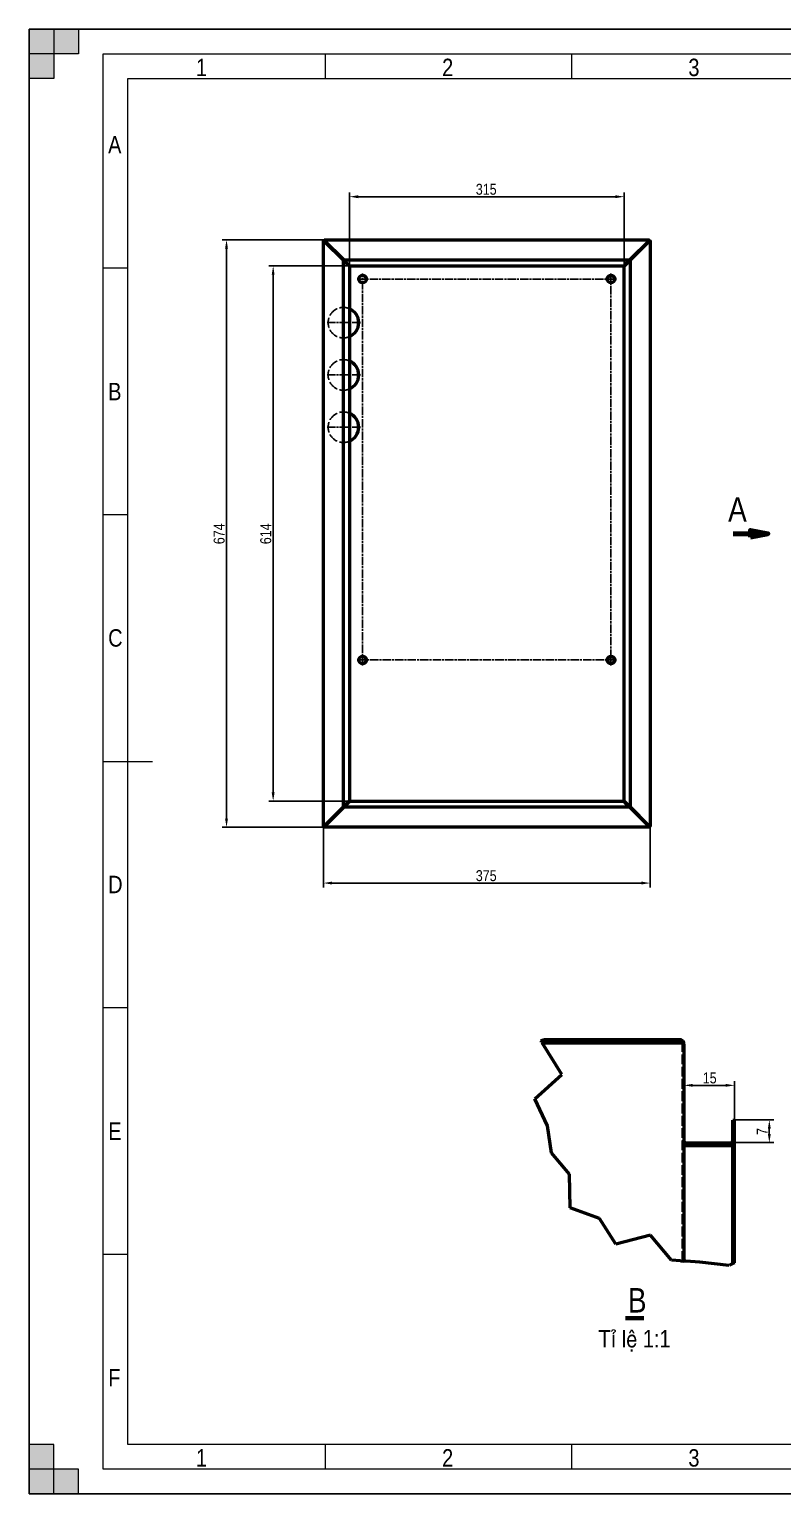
# Model space of a CAD drawing. Header units: millimetres. Extents: x 0 to 19094, y -1 to 2103.
# Drawn here: x 9217 to 10081, y 30 to 1711 of the extents above; entities that cross this region are included whole.
import ezdxf

# ---------------------------------------------------------------- set-up
doc = ezdxf.new("R2010")
doc.units = ezdxf.units.MM
doc.header["$LTSCALE"] = 2.5
for name, pattern in [('CHAIN', [0.7087, 0.4724, -0.0591, 0.1181, -0.0591]), ('DASHED', [0.2067, 0.1654, -0.0413]), ('DOUBLE_DASH_CHAIN', [1.2403, 0.6614, -0.0827, 0.1654, -0.0827, 0.1654, -0.0827])]:
    doc.linetypes.add(name, pattern=pattern)
for name, color, linetype, lineweight in [('Break Line (ANSI)', 7, 'Continuous', 50), ('Center Mark (ANSI)', 7, 'Continuous', 25), ('Centerline (ANSI)', 7, 'Continuous', 25), ('Co ban', 7, 'Continuous', 50), ('Dimension (ANSI)', 7, 'Continuous', 25), ('Section Line (ANSI)', 7, 'DOUBLE_DASH_CHAIN', 70), ('Symbol (ANSI)', 7, 'Continuous', 25)]:
    doc.layers.add(name, color=color, linetype=linetype, lineweight=lineweight)
for name, color, linetype, lineweight, true_color in [('Khung ban ve', 5, 'Continuous', 15, 0x0000ff), ('Manh', 7, 'DASHED', 25, 0x008000), ('Manh khung ten', 7, 'Continuous', 15, 0x994c4c), ('Net chu', 30, 'Continuous', 15, 0xff7f00), ('THIN', 5, 'Continuous', 15, 0x0000ff)]:
    doc.layers.add(name, color=color, linetype=linetype, lineweight=lineweight, true_color=true_color)
doc.styles.add('Do nham', font='')
doc.styles.add('Linh_50', font='')
doc.styles.add('StandardAM_ANSI', font='')
doc.styles.add('Text Style68', font='')
doc.styles.add('Text Style71', font='')
doc.styles.get('Do nham').set_extended_font_data('VNI-Helve-Condense')
doc.styles.get('Linh_50').set_extended_font_data('VNI-Helve-Condense')
doc.styles.get('StandardAM_ANSI').set_extended_font_data('VNI-Helve-Condense')
doc.styles.get('Text Style68').set_extended_font_data('VNI-Helve-Condense')
doc.styles.get('Text Style71').set_extended_font_data('VNI-Helve-Condense')
doc.dimstyles.new('Default - mm (ANSI)', dxfattribs={"dimscale": 2.5, "dimtxt": 5, "dimasz": 4, "dimexe": 2, "dimexo": 0.5, "dimgap": 0.8, "dimtad": 1, "dimtoh": 1, "dimdec": 0, "dimrnd": 1e-08, "dimzin": 4, "dimdsep": 46, "dimtxsty": 'StandardAM_ANSI', "dimcen": 0.09, "dimdle": 10, "dimclrd": 256, "dimclre": 256, "dimclrt": 256, "dimadec": 1, "dimazin": 1, "dimtfac": 0.61, "dimtofl": 0, "dimtmove": 0, "dimatfit": 3, "dimldrblk": 'DOT', "dimfxl": 1, "dimtolj": 1, "dimtzin": 4, "dimlwd": -1, "dimlwe": -1, "dimarcsym": 0})

# ---------------------------------------------------------------- blocks, each defined once
blk = doc.blocks.new('Borders A2_Thuong')
at = {"layer": 'THIN'}
for points in [[(0.01, 420.04), (14.15, 420.04), (14.15, 412.96), (0.01, 412.96)], [(7.08, 420.04), (7.08, 405.89), (0.01, 405.89), (0.01, 420.04)], [(0.01, -0.01), (7.08, -0.01), (7.08, 14.14), (0.01, 14.14)], [(0.01, 7.06), (0.01, -0.01), (14.15, -0.01), (14.15, 7.06)]]:
    blk.add_hatch(color=256, dxfattribs=at).paths.add_polyline_path(points)
at = {"layer": 'Khung ban ve'}
for p, q in [((28.3, 405.89), (579.87, 405.89)), ((28.3, 14.14), (28.3, 405.89)), ((21.23, 210.01), (35.37, 210.01)), ((579.87, 14.14), (28.3, 14.14))]:
    blk.add_line(p, q, dxfattribs=at)
at = {"layer": 'Manh khung ten', "lineweight": 25}
for p, q in [((594.01, 420.04), (0.01, 420.04)), ((0.01, 420.04), (0.01, -0.01)), ((0.01, -0.01), (594.01, -0.01))]:
    blk.add_line(p, q, dxfattribs=at)
at = {"layer": 'Manh khung ten'}
for p, q in [((0.01, 420.04), (594.01, 420.04)), ((0.01, -0.01), (0.01, 420.04)), ((21.23, 412.96), (586.94, 412.96)), ((21.23, 7.06), (21.23, 412.96)), ((84.87, 412.96), (84.87, 405.89)), ((155.58, 412.96), (155.58, 405.89)), ((28.25, 351.5), (21.2, 351.5)), ((28.27, 280.73), (21.23, 280.73)), ((28.27, 139.35), (21.23, 139.35)), ((28.3, 68.59), (21.25, 68.59)), ((84.87, 14.14), (84.87, 7.06)), ((155.58, 14.14), (155.58, 7.06)), ((586.94, 7.06), (21.23, 7.06)), ((594.01, -0.01), (0.01, -0.01))]:
    blk.add_line(p, q, dxfattribs=at)
at = {"layer": 'THIN'}
for p, q in [((0.01, 412.96), (0.01, 420.04)), ((0.01, 420.04), (14.15, 420.04)), ((0.01, 420.04), (7.08, 420.04)), ((0.01, 405.89), (0.01, 420.04)), ((7.08, 420.04), (7.08, 405.89)), ((14.15, 420.04), (14.15, 412.96)), ((14.15, 412.96), (0.01, 412.96)), ((7.08, 405.89), (0.01, 405.89)), ((7.08, 14.14), (0.01, 14.14)), ((0.01, 14.14), (0.01, -0.01)), ((7.08, -0.01), (7.08, 14.14)), ((0.01, 7.06), (0.01, -0.01)), ((14.15, 7.06), (0.01, 7.06)), ((14.15, -0.01), (14.15, 7.06)), ((0.01, -0.01), (14.15, -0.01)), ((0.01, -0.01), (7.08, -0.01))]:
    blk.add_line(p, q, dxfattribs=at)
at = {"layer": 'Net chu', "style": 'Linh_50'}
for s, p in [('2', (118.43, 406.6)), ('3', (189.07, 406.6)), ('1', (47.82, 406.6)), ('A', (22.62, 384.44)), ('B', (22.64, 313.62)), ('C', (22.64, 242.96)), ('D', (22.64, 172.24)), ('E', (22.66, 101.47)), ('F', (22.66, 30.76)), ('1', (47.82, 7.77)), ('2', (118.43, 7.77)), ('3', (189.07, 7.77))]:
    blk.add_text(s, height=5, dxfattribs=at).set_placement(p)
blk = doc.blocks.new('*D57')
at = {"layer": 'Defpoints', "color": 0, "transparency": 16777216}
for p in [(9554.2, 795.8), (9929.2, 795.8), (9929.2, 731)]:
    blk.add_point(p, dxfattribs=at)
at = {"layer": 'Dimension (ANSI)', "transparency": 16777216}
for p, q in [((9554.2, 794.6), (9554.2, 726)), ((9929.2, 794.6), (9929.2, 726)), ((9564.2, 731), (9919.2, 731))]:
    blk.add_line(p, q, dxfattribs=at)
for points in [[(9564.2, 732.7), (9564.2, 729.4), (9554.2, 731)], [(9919.2, 732.7), (9919.2, 729.4), (9929.2, 731)]]:
    blk.add_solid(points, dxfattribs=at)
at = {"layer": 'Dimension (ANSI)', "color": 150, "true_color": 0x0080ff, "transparency": 16777216, "insert": (9729.1, 745.8), "char_height": 12.5, "attachment_point": 1, "style": 'StandardAM_ANSI'}
blk.add_mtext('\\A1;375', dxfattribs=at)
blk = doc.blocks.new('_Dot')
at = {"color": 0, "linetype": 'ByBlock', "lineweight": -2}
blk.add_line((-0.5, 0), (-1, 0), dxfattribs=at)
at = {"color": 0, "linetype": 'ByBlock', "const_width": 0.5}
blk.add_lwpolyline([(-0.25, 0, 1), (0.25, 0, 1)], format="xyb", close=True, dxfattribs=at)
blk = doc.blocks.new('*D58')
at = {"layer": 'Defpoints', "color": 0, "transparency": 16777216}
for p in [(9443.1, 1469), (9555.1, 1469), (9555.1, 795)]:
    blk.add_point(p, dxfattribs=at)
at = {"layer": 'Dimension (ANSI)', "transparency": 16777216}
for p, q in [((9553.8, 1469), (9438.1, 1469)), ((9443.1, 805), (9443.1, 1459)), ((9553.8, 795), (9438.1, 795))]:
    blk.add_line(p, q, dxfattribs=at)
for points in [[(9441.4, 1459), (9444.7, 1459), (9443.1, 1469)], [(9441.4, 805), (9444.7, 805), (9443.1, 795)]]:
    blk.add_solid(points, dxfattribs=at)
at = {"layer": 'Dimension (ANSI)', "color": 150, "true_color": 0x0080ff, "transparency": 16777216, "insert": (9428.3, 1119.8), "char_height": 12.5, "attachment_point": 1, "rotation": 90, "style": 'StandardAM_ANSI'}
blk.add_mtext('\\A1;674', dxfattribs=at)
blk = doc.blocks.new('*D59')
at = {"layer": 'Defpoints', "color": 0, "transparency": 16777216}
for p in [(9584.6, 1439), (9496.6, 825), (9584.6, 825)]:
    blk.add_point(p, dxfattribs=at)
at = {"layer": 'Dimension (ANSI)', "transparency": 16777216}
for p, q in [((9583.3, 1439), (9491.6, 1439)), ((9496.6, 1429), (9496.6, 835)), ((9583.3, 825), (9491.6, 825))]:
    blk.add_line(p, q, dxfattribs=at)
for points in [[(9494.9, 1429), (9498.2, 1429), (9496.6, 1439)], [(9494.9, 835), (9498.2, 835), (9496.6, 825)]]:
    blk.add_solid(points, dxfattribs=at)
at = {"layer": 'Dimension (ANSI)', "color": 150, "true_color": 0x0080ff, "transparency": 16777216, "insert": (9481.8, 1119.8), "char_height": 12.5, "attachment_point": 1, "rotation": 90, "style": 'StandardAM_ANSI'}
blk.add_mtext('\\A1;614', dxfattribs=at)
blk = doc.blocks.new('*D60')
at = {"layer": 'Defpoints', "color": 0, "transparency": 16777216}
for p in [(9899.2, 1518.5), (9584.2, 1438.6), (9899.2, 1438.6)]:
    blk.add_point(p, dxfattribs=at)
at = {"layer": 'Dimension (ANSI)', "transparency": 16777216}
for p, q in [((9584.2, 1439.9), (9584.2, 1523.5)), ((9594.2, 1518.5), (9889.2, 1518.5)), ((9899.2, 1439.9), (9899.2, 1523.5))]:
    blk.add_line(p, q, dxfattribs=at)
for points in [[(9594.2, 1520.2), (9594.2, 1516.8), (9584.2, 1518.5)], [(9889.2, 1520.2), (9889.2, 1516.8), (9899.2, 1518.5)]]:
    blk.add_solid(points, dxfattribs=at)
at = {"layer": 'Dimension (ANSI)', "color": 150, "true_color": 0x0080ff, "transparency": 16777216, "insert": (9729.1, 1533.3), "char_height": 12.5, "attachment_point": 1, "style": 'StandardAM_ANSI'}
blk.add_mtext('\\A1;315', dxfattribs=at)
blk = doc.blocks.new('2dTransSection6')
at = {"layer": 'Section Line (ANSI)', "linetype": 'Continuous'}
for p, q in [((201.88, 275.32), (206.88, 275.32)), ((211.88, 275.32), (206.88, 276.32)), ((206.88, 276.32), (206.88, 274.32)), ((206.88, 275.32), (211.88, 275.32)), ((206.88, 274.32), (211.88, 275.32))]:
    blk.add_line(p, q, dxfattribs=at)
at = {"layer": 'Section Line (ANSI)', "linetype": 'Continuous', "flags": 128}
blk.add_lwpolyline([(206.88, 274.32), (211.88, 275.32), (206.88, 276.32), (206.88, 274.32)], dxfattribs=at)
at = {"layer": 'Section Line (ANSI)'}
blk.add_solid([(206.88, 274.32), (211.88, 275.32), (206.88, 276.32), (206.88, 274.32)], dxfattribs=at)
at = {"layer": 'Section Line (ANSI)', "insert": (200.48, 278.82), "char_height": 7, "attachment_point": 7, "style": 'Text Style68'}
blk.add_mtext('A', dxfattribs=at)
blk = doc.blocks.new('*D62')
at = {"layer": 'Defpoints', "color": 0, "transparency": 16777216}
for p in [(9967.9, 498.9), (10025.9, 498.9), (10025.9, 457.7)]:
    blk.add_point(p, dxfattribs=at)
at = {"layer": 'Dimension (ANSI)', "transparency": 16777216}
for p, q in [((9977.9, 498.9), (10015.9, 498.9)), ((10025.9, 459), (10025.9, 503.9))]:
    blk.add_line(p, q, dxfattribs=at)
for points in [[(9977.9, 500.6), (9977.9, 497.3), (9967.9, 498.9)], [(10015.9, 500.6), (10015.9, 497.3), (10025.9, 498.9)]]:
    blk.add_solid(points, dxfattribs=at)
at = {"layer": 'Dimension (ANSI)', "color": 150, "true_color": 0x0080ff, "transparency": 16777216, "insert": (9989.5, 513.7), "char_height": 12.5, "attachment_point": 1, "style": 'StandardAM_ANSI'}
blk.add_mtext('\\A1;15', dxfattribs=at)
blk = doc.blocks.new('*D63')
at = {"layer": 'Defpoints', "color": 0, "transparency": 16777216}
for p in [(10025.9, 459.2), (10065.9, 459.2), (10021.9, 433.2)]:
    blk.add_point(p, dxfattribs=at)
at = {"layer": 'Dimension (ANSI)', "transparency": 16777216}
for p, q in [((10027.2, 459.2), (10070.9, 459.2)), ((10065.9, 443.2), (10065.9, 449.2)), ((10023.2, 433.2), (10070.9, 433.2))]:
    blk.add_line(p, q, dxfattribs=at)
for points in [[(10064.2, 449.2), (10067.6, 449.2), (10065.9, 459.2)], [(10064.2, 443.2), (10067.6, 443.2), (10065.9, 433.2)]]:
    blk.add_solid(points, dxfattribs=at)
at = {"layer": 'Dimension (ANSI)', "color": 150, "true_color": 0x0080ff, "transparency": 16777216, "insert": (10051.4, 442), "char_height": 12.5, "attachment_point": 1, "rotation": 90, "style": 'StandardAM_ANSI'}
blk.add_mtext('\\A1;7', dxfattribs=at)

msp = doc.modelspace()

# ---------------------------------------------------------------- linework, layer by layer
at = {"layer": 'Break Line (ANSI)'}
for p, q in [((9803.894, 549.876), (9806.759, 551.15)), ((9804.346, 549.15), (9803.894, 549.876)), ((9827.846, 511.427), (9805.227, 547.736)), ((9796.991, 483.49), (9827.846, 511.427)), ((9811.319, 452.638), (9796.991, 483.49)), ((9815.771, 421.427), (9811.319, 452.638)), ((9836.443, 396.976), (9815.771, 421.427)), ((9837.262, 358.442), (9836.443, 396.976)), ((9870.941, 346.023), (9837.262, 358.442)), ((9889.955, 316.635), (9870.941, 346.023)), ((9929.406, 327.208), (9889.955, 316.635)), ((9953.629, 298.27), (9929.406, 327.208)), ((9963.915, 297.617), (9953.629, 298.27)), ((9963.915, 297.617), (9967.915, 297.363)), ((9969.915, 297.235), (9967.915, 297.363)), ((9986.288, 296.195), (9969.915, 297.235)), ((10019.999, 292.306), (9986.288, 296.195)), ((10021.915, 293.305), (10019.999, 292.306)), ((10023.915, 294.348), (10021.915, 293.305)), ((10025.915, 295.391), (10023.915, 294.348))]:
    msp.add_line(p, q, dxfattribs=at)
at = {"layer": 'Center Mark (ANSI)', "linetype": 'CHAIN', "ltscale": 1.735917}
for p, q in [((9592.959, 1423.989), (9605.459, 1423.989)), ((9890.459, 1423.989), (9877.959, 1423.989)), ((9884.209, 980.739), (9884.209, 993.239)), ((9592.959, 986.989), (9605.459, 986.989))]:
    msp.add_line(p, q, dxfattribs=at)
at = {"layer": 'Center Mark (ANSI)', "linetype": 'CHAIN', "ltscale": 8.113447}
for p, q in [((9577.209, 1393.489), (9577.209, 1354.489)), ((9596.709, 1373.989), (9557.709, 1373.989)), ((9577.209, 1333.548), (9577.209, 1294.429)), ((9596.768, 1313.989), (9557.65, 1313.989)), ((9577.209, 1273.489), (9577.209, 1234.489)), ((9596.709, 1253.989), (9557.709, 1253.989))]:
    msp.add_line(p, q, dxfattribs=at)
at = {"layer": 'Centerline (ANSI)', "linetype": 'CHAIN', "ltscale": 8.113447}
for p, q in [((9599.209, 980.739), (9599.209, 1430.239)), ((9884.209, 1430.239), (9884.209, 980.739)), ((9592.959, 1423.989), (9890.459, 1423.989)), ((9890.459, 986.989), (9592.959, 986.989))]:
    msp.add_line(p, q, dxfattribs=at)
at = {"layer": 'Co ban'}
for p, q in [((9554.209, 1468.135), (9555.209, 1467.635)), ((9554.209, 1468.135), (9554.709, 1468.135)), ((9554.209, 795.842), (9554.209, 1468.135)), ((9554.709, 1468.135), (9555.209, 1467.635)), ((9555.209, 1467.989), (9554.856, 1467.989)), ((9555.563, 1467.989), (9555.063, 1468.989)), ((9555.063, 1468.489), (9555.063, 1468.989)), ((9555.063, 1468.989), (9928.356, 1468.989)), ((9555.063, 1468.489), (9555.563, 1467.989)), ((9555.209, 1467.989), (9555.209, 1468.342)), ((9555.209, 1467.635), (9577.209, 1445.635)), ((9577.563, 1445.989), (9555.563, 1467.989)), ((9927.856, 1467.989), (9905.856, 1445.989)), ((9906.209, 1445.635), (9928.209, 1467.635)), ((9928.356, 1468.989), (9927.856, 1467.989)), ((9928.356, 1468.489), (9927.856, 1467.989)), ((9928.209, 1467.989), (9928.209, 1468.342)), ((9928.209, 1467.635), (9929.209, 1468.135)), ((9928.709, 1468.135), (9928.209, 1467.635)), ((9928.209, 1467.989), (9928.563, 1467.989)), ((9928.356, 1468.989), (9928.356, 1468.489)), ((9928.709, 1468.135), (9929.209, 1468.135)), ((9929.209, 1468.135), (9929.209, 795.842)), ((9577.209, 1445.635), (9583.209, 1439.635)), ((9577.209, 818.342), (9577.209, 1445.635)), ((9583.563, 1439.989), (9577.563, 1445.989)), ((9577.563, 1445.989), (9905.856, 1445.989)), ((9905.856, 1445.989), (9899.856, 1439.989)), ((9900.209, 1439.635), (9906.209, 1445.635)), ((9906.209, 1445.635), (9906.209, 818.342)), ((9584.209, 1438.635), (9583.209, 1439.635)), ((9583.563, 1439.989), (9584.563, 1438.989)), ((9584.209, 1438.635), (9584.209, 825.342)), ((9898.856, 1438.989), (9584.563, 1438.989)), ((9898.856, 1438.989), (9899.856, 1439.989)), ((9900.209, 1439.635), (9899.209, 1438.635)), ((9899.209, 825.342), (9899.209, 1438.635)), ((9583.209, 824.342), (9577.209, 818.342)), ((9577.563, 817.989), (9583.563, 823.989)), ((9583.209, 824.342), (9584.209, 825.342)), ((9584.563, 824.989), (9583.563, 823.989)), ((9584.563, 824.989), (9898.856, 824.989)), ((9899.856, 823.989), (9898.856, 824.989)), ((9899.209, 825.342), (9900.209, 824.342)), ((9899.856, 823.989), (9905.856, 817.989)), ((9906.209, 818.342), (9900.209, 824.342)), ((9577.209, 818.342), (9555.209, 796.342)), ((9555.563, 795.989), (9577.563, 817.989)), ((9905.856, 817.989), (9577.563, 817.989)), ((9905.856, 817.989), (9927.856, 795.989)), ((9928.209, 796.342), (9906.209, 818.342)), ((9555.209, 796.342), (9554.209, 795.842)), ((9554.709, 795.842), (9554.209, 795.842)), ((9554.709, 795.842), (9555.209, 796.342)), ((9555.209, 795.989), (9554.856, 795.989)), ((9555.063, 794.989), (9555.563, 795.989)), ((9555.063, 795.489), (9555.563, 795.989)), ((9555.063, 794.989), (9555.063, 795.489)), ((9928.356, 794.989), (9555.063, 794.989)), ((9555.209, 795.989), (9555.209, 795.635)), ((9927.856, 795.989), (9928.356, 794.989)), ((9928.356, 795.489), (9927.856, 795.989)), ((9929.209, 795.842), (9928.209, 796.342)), ((9928.709, 795.842), (9928.209, 796.342)), ((9928.209, 795.989), (9928.209, 795.635)), ((9928.209, 795.989), (9928.563, 795.989)), ((9928.356, 795.489), (9928.356, 794.989)), ((9929.209, 795.842), (9928.709, 795.842)), ((9804.346, 549.15), (9963.915, 549.15)), ((9805.227, 547.736), (9963.915, 547.736)), ((9963.915, 551.15), (9806.759, 551.15)), ((9966.744, 547.15), (9967.915, 547.15)), ((9967.915, 545.736), (9967.915, 547.15)), ((9967.915, 545.736), (9967.915, 297.363)), ((10023.915, 459.15), (10025.915, 459.15)), ((10023.915, 457.736), (10023.915, 459.15)), ((10023.915, 457.736), (10025.915, 457.736)), ((10023.915, 294.348), (10023.915, 457.736)), ((10025.915, 457.736), (10025.915, 459.15)), ((10025.915, 295.391), (10025.915, 457.736)), ((9969.915, 433.15), (10021.915, 433.15)), ((9969.915, 431.15), (10021.915, 431.15)), ((9969.915, 429.736), (10021.915, 429.736))]:
    msp.add_line(p, q, dxfattribs=at)
for centre in [(9599.209, 1423.989), (9884.209, 1423.989), (9599.209, 986.989), (9884.209, 986.989)]:
    msp.add_circle(centre, 4.25, dxfattribs=at)
for centre, radius, start, end in [((9577.209, 1373.989), 17.5, 293.578178, 66.421822), ((9577.209, 1313.989), 17.559, 293.493609, 66.506391), ((9577.209, 1253.989), 17.5, 293.578178, 66.421822), ((9963.915, 547.15), 2, 9.365539, 90), ((9969.915, 435.15), 4, 245.443405, 270), ((10021.915, 435.15), 4, 270, 294.556595)]:
    msp.add_arc(centre, radius, start, end, dxfattribs=at)
for points, knots in [([(9967.915, 547.15), (9967.915, 548.925), (9966.589, 550.614), (9964.865, 551.036), (9964.555, 551.112), (9964.235, 551.15), (9963.915, 551.15)], [-1.57079633, -1.57079633, -1.57079633, -1.57079633, -0.23982152, -0.23982152, -0.23982152, 0, 0, 0, 0]), ([(9963.915, 547.736), (9965.69, 547.736), (9967.379, 547.073), (9967.801, 546.211), (9967.877, 546.056), (9967.915, 545.896), (9967.915, 545.736)], [0, 0, 0, 0, 1.3309748, 1.3309748, 1.3309748, 1.57079633, 1.57079633, 1.57079633, 1.57079633]), ([(9969.915, 433.15), (9968.982, 433.15), (9968.103, 433.891), (9967.944, 434.811), (9967.925, 434.923), (9967.915, 435.036), (9967.915, 435.15)], [-3.14159265, -3.14159265, -3.14159265, -3.14159265, -1.74142113, -1.74142113, -1.74142113, -1.57079633, -1.57079633, -1.57079633, -1.57079633]), ([(9969.915, 429.736), (9968.982, 429.736), (9968.103, 431.217), (9967.944, 433.057), (9967.925, 433.281), (9967.915, 433.508), (9967.915, 433.736)], [-3.14159265, -3.14159265, -3.14159265, -3.14159265, -1.74142113, -1.74142113, -1.74142113, -1.57079633, -1.57079633, -1.57079633, -1.57079633]), ([(10023.915, 435.15), (10023.915, 434.217), (10023.175, 433.338), (10022.255, 433.179), (10022.143, 433.16), (10022.029, 433.15), (10021.915, 433.15)], [-1.57079633, -1.57079633, -1.57079633, -1.57079633, -0.1706248, -0.1706248, -0.1706248, 0, 0, 0, 0]), ([(10023.915, 433.736), (10023.915, 431.869), (10023.175, 430.111), (10022.255, 429.794), (10022.143, 429.755), (10022.029, 429.736), (10021.915, 429.736)], [-1.57079633, -1.57079633, -1.57079633, -1.57079633, -0.1706248, -0.1706248, -0.1706248, 0, 0, 0, 0])]:
    msp.add_open_spline(points, degree=3, knots=knots, dxfattribs=at)
at = {"layer": 'Manh', "ltscale": 0.237987}
for p, q in [((9554.709, 1467.989), (9554.209, 1467.989)), ((9555.209, 1468.489), (9555.209, 1468.989)), ((9928.209, 1468.489), (9928.209, 1468.989)), ((9928.709, 1467.989), (9929.209, 1467.989)), ((9583.709, 1438.635), (9584.209, 1438.635)), ((9584.563, 1438.989), (9584.563, 1439.489)), ((9898.856, 1439.489), (9898.856, 1438.989)), ((9899.209, 1438.635), (9899.709, 1438.635)), ((9554.209, 1406.489), (9554.709, 1406.489)), ((9554.209, 1381.489), (9554.709, 1381.489)), ((9929.209, 1361.739), (9928.709, 1361.739)), ((9929.209, 1356.239), (9928.709, 1356.239)), ((9929.209, 1341.739), (9928.709, 1341.739)), ((9929.209, 1336.239), (9928.709, 1336.239)), ((9554.209, 1306.489), (9554.709, 1306.489)), ((9554.209, 1281.489), (9554.709, 1281.489)), ((9554.209, 1206.489), (9554.709, 1206.489)), ((9554.209, 1181.489), (9554.709, 1181.489)), ((9554.209, 1106.489), (9554.709, 1106.489)), ((9554.209, 1081.489), (9554.709, 1081.489)), ((9929.209, 927.739), (9928.709, 927.739)), ((9929.209, 922.239), (9928.709, 922.239)), ((9929.209, 907.739), (9928.709, 907.739)), ((9929.209, 902.239), (9928.709, 902.239)), ((9554.209, 876.449), (9554.709, 876.449)), ((9584.209, 825.342), (9583.709, 825.342)), ((9584.563, 824.489), (9584.563, 824.989)), ((9898.856, 824.989), (9898.856, 824.489)), ((9899.709, 825.342), (9899.209, 825.342)), ((9554.209, 811.449), (9554.709, 811.449)), ((9554.709, 795.989), (9554.209, 795.989)), ((9555.209, 795.489), (9555.209, 794.989)), ((9928.209, 795.489), (9928.209, 794.989)), ((9928.709, 795.989), (9929.209, 795.989))]:
    msp.add_line(p, q, dxfattribs=at)
at = {"layer": 'Manh', "ltscale": 28.038841}
for p, q in [((9554.709, 1468.135), (9554.709, 795.842)), ((9928.709, 795.842), (9928.709, 1468.135))]:
    msp.add_line(p, q, dxfattribs=at)
at = {"layer": 'Manh', "ltscale": 0.186893}
for p, q in [((9554.856, 1467.989), (9554.709, 1467.989)), ((9555.209, 1468.342), (9555.209, 1468.489)), ((9928.209, 1468.342), (9928.209, 1468.489)), ((9928.563, 1467.989), (9928.709, 1467.989)), ((9554.856, 795.989), (9554.709, 795.989)), ((9555.209, 795.635), (9555.209, 795.489)), ((9928.209, 795.635), (9928.209, 795.489)), ((9928.563, 795.989), (9928.709, 795.989))]:
    msp.add_line(p, q, dxfattribs=at)
at = {"layer": 'Manh', "ltscale": 28.218197}
for p, q in [((9928.356, 1468.489), (9555.063, 1468.489)), ((9555.063, 795.489), (9928.356, 795.489))]:
    msp.add_line(p, q, dxfattribs=at)
at = {"layer": 'Manh', "ltscale": 0.625649}
for p, q in [((9583.209, 1439.635), (9583.709, 1438.635)), ((9583.563, 1439.989), (9584.563, 1439.489)), ((9899.856, 1439.989), (9898.856, 1439.489)), ((9900.209, 1439.635), (9899.709, 1438.635)), ((9583.209, 824.342), (9583.709, 825.342)), ((9583.563, 823.989), (9584.563, 824.489)), ((9899.856, 823.989), (9898.856, 824.489)), ((9900.209, 824.342), (9899.709, 825.342))]:
    msp.add_line(p, q, dxfattribs=at)
at = {"layer": 'Manh', "ltscale": 27.472849}
for p, q in [((9583.709, 825.342), (9583.709, 1438.635)), ((9899.709, 1438.635), (9899.709, 825.342))]:
    msp.add_line(p, q, dxfattribs=at)
at = {"layer": 'Manh', "ltscale": 27.152266}
for p, q in [((9584.563, 1439.489), (9898.856, 1439.489)), ((9898.856, 824.489), (9584.563, 824.489))]:
    msp.add_line(p, q, dxfattribs=at)
at = {"layer": 'Manh', "ltscale": 0.394376}
msp.add_line((9965.915, 547.15), (9966.744, 547.15), dxfattribs=at)
at = {"layer": 'Manh', "ltscale": 0.952248}
for p, q in [((9965.915, 547.15), (9965.915, 545.736)), ((9965.915, 545.736), (9967.915, 545.736)), ((9965.915, 435.15), (9967.915, 435.15)), ((9967.915, 433.736), (9965.915, 433.736)), ((10023.915, 435.15), (10025.915, 435.15)), ((10023.915, 433.736), (10025.915, 433.736))]:
    msp.add_line(p, q, dxfattribs=at)
at = {"layer": 'Manh', "ltscale": 27.295412}
msp.add_line((9965.915, 297.49), (9965.915, 545.736), dxfattribs=at)
at = {"layer": 'Manh', "ltscale": 27.971682}
for centre in [(9577.209, 1373.989), (9577.209, 1253.989)]:
    msp.add_arc(centre, 17.5, 66.421822, 293.578178, dxfattribs=at)
at = {"layer": 'Manh', "ltscale": 28.045734}
msp.add_arc((9577.209, 1313.989), 17.559, 66.506391, 293.493609, dxfattribs=at)
at = {"layer": 'Manh', "ltscale": 1.818979}
msp.add_arc((9963.915, 545.736), 2, 0, 90, dxfattribs=at)
at = {"layer": 'Manh', "ltscale": 0.219563}
msp.add_arc((9963.915, 547.15), 2, 0, 9.365539, dxfattribs=at)
at = {"layer": 'Manh', "ltscale": 2.798223}
for centre, start, end in [((9969.915, 435.15), 180, 245.443405), ((10021.915, 435.15), 294.556595, 0)]:
    msp.add_arc(centre, 4, start, end, dxfattribs=at)
at = {"layer": 'Manh', "ltscale": 3.638059}
for centre, start, end in [((9969.915, 433.736), 180, 270), ((10021.915, 433.736), 270, 0)]:
    msp.add_arc(centre, 4, start, end, dxfattribs=at)
at = {"layer": 'Symbol (ANSI)', "lineweight": 60}
msp.add_line((9900.934, 232.006), (9921.977, 232.006), dxfattribs=at)

# ---------------------------------------------------------------- block references
at = {"xscale": 4, "yscale": 4, "zscale": 4}
msp.add_blockref('Borders A2_Thuong', (9216.714, 30.436), dxfattribs=at)
at = {"layer": 'Section Line (ANSI)', "xscale": 4, "yscale": 4, "zscale": 4}
msp.add_blockref('2dTransSection6', (9216.714, 30.436), dxfattribs=at)

# ---------------------------------------------------------------- texts
at = {"layer": 'Symbol (ANSI)', "attachment_point": 7}
for s, insert, char_height, style in [('B', (9903.6, 238.306), 28, 'Text Style71'), ('Tæ leä 1:1', (9869.939, 193.252), 20, 'Do nham')]:
    msp.add_mtext(s, dxfattribs=dict(at, insert=insert, char_height=char_height, style=style))

# ---------------------------------------------------------------- dimensions: what is measured, and where the dimension line sits
at = {"layer": 'Dimension (ANSI)'}
for base, p1, p2, angle, override, picture, middle in [((9899.209, 1518.491), (9584.209, 1438.635), (9899.209, 1438.635), 180, {"dimgap": 0.8, "dimtoh": 0, "dimdec": 0, "dimtol": 0, "dimlim": 0, "dimtp": 0, "dimtm": 0, "dimtdec": 2, "dimatfit": 1}, '*D60', (9741.709, 1518.491)), ((9443.063, 1468.989), (9555.063, 794.989), (9555.063, 1468.989), 90, {"dimgap": 0.8, "dimtoh": 0, "dimdec": 0, "dimtol": 0, "dimlim": 0, "dimtp": 0, "dimtm": 0, "dimtdec": 2, "dimatfit": 1}, '*D58', (9443.063, 1131.989)), ((9496.563, 824.989), (9584.563, 1438.989), (9584.563, 824.989), 90, {"dimgap": 0.8, "dimtoh": 0, "dimdec": 0, "dimtol": 0, "dimlim": 0, "dimtp": 0, "dimtm": 0, "dimtdec": 2, "dimatfit": 1}, '*D59', (9496.563, 1131.989)), ((10025.915164305, 498.92375871), (9967.915164305, 498.92375871), (10025.915164305, 457.735911279), 180, {"dimgap": 0.8, "dimtoh": 0, "dimdec": 0, "dimlfac": 0.25, "dimse1": 1, "dimtol": 0, "dimlim": 0, "dimtp": 0, "dimtm": 0, "dimtdec": 2, "dimatfit": 1}, '*D62', (9996.915164305, 498.92375871)), ((10065.915164305, 459.150124842), (10021.915164305, 433.150124842), (10025.915164305, 459.150124842), 270, {"dimgap": 0.8, "dimtoh": 0, "dimdec": 0, "dimlfac": 0.25, "dimtol": 0, "dimlim": 0, "dimtp": 0, "dimtm": 0, "dimtdec": 2, "dimatfit": 1}, '*D63', (10065.915164305, 446.150124842))]:
    dim = msp.add_linear_dim(base=base, p1=p1, p2=p2, angle=angle, dimstyle='Default - mm (ANSI)', override=override, dxfattribs=at)
    dim.commit()
    dim.dimension.update_dxf_attribs({"geometry": picture, "text_midpoint": middle, "dimtype": 160})
dim = msp.add_linear_dim(base=(9929.209, 731.048), p1=(9554.209, 795.842), p2=(9929.209, 795.842), dimstyle='Default - mm (ANSI)', override={"dimgap": 0.8, "dimtoh": 0, "dimdec": 0, "dimtol": 0, "dimlim": 0, "dimtp": 0, "dimtm": 0, "dimtdec": 2, "dimatfit": 1}, dxfattribs=at)
dim.commit()
dim.dimension.update_dxf_attribs({"geometry": '*D57', "text_midpoint": (9741.709, 731.048), "dimtype": 160})

doc.saveas('drawing.dxf')
